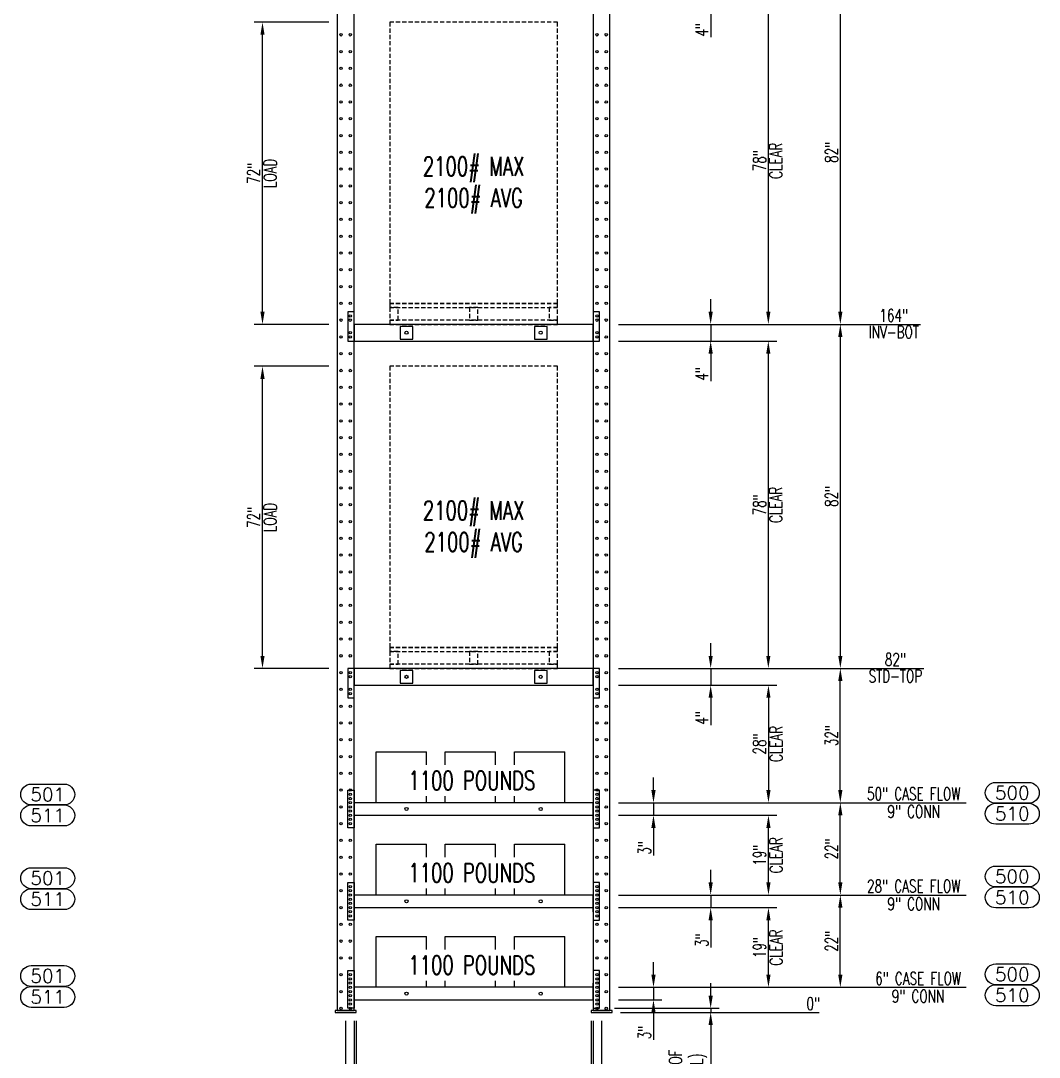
# Model space of a CAD drawing. Extents: x -224 to 820, y -160 to 534.
# Drawn here: x 31.4 to 274.1, y -10.7 to 236.4 of the extents above; entities that cross this region are included whole.
import ezdxf
from ezdxf.enums import TextEntityAlignment as Align

# ---------------------------------------------------------------- set-up
doc = ezdxf.new("R2010")
doc.units = 0
doc.header["$LTSCALE"] = 8
doc.header["$MEASUREMENT"] = 0
doc.linetypes.add('HIDDEN2', pattern=[0.1875, 0.125, -0.0625])
doc.layers.get('DEFPOINTS').update_dxf_attribs({"linetype": 'CONTINUOUS'})
for name, color, linetype in [('FDIM', 2, 'CONTINUOUS'), ('RACKDIM', 7, 'CONTINUOUS'), ('RACKLABEL', 7, 'CONTINUOUS'), ('RACKLOAD', 254, 'HIDDEN2'), ('RACKPALLET', 254, 'HIDDEN2'), ('RACKSHELF', 20, 'CONTINUOUS'), ('RACKUPRIGHT', 180, 'CONTINUOUS')]:
    doc.layers.add(name, color=color, linetype=linetype)
doc.styles.add('2thirds', font='romans.shx', dxfattribs={"width": 0.7})
doc.styles.add('SIMPLEX', font='SIMPLEX')
doc.dimstyles.new('2tfrac16', dxfattribs={"dimscale": 32, "dimtxt": 0.0938, "dimasz": 0.0938, "dimexe": 0.0625, "dimexo": 0.0625, "dimgap": 0.01, "dimtad": 1, "dimdec": 4, "dimzin": 1, "dimdsep": 46, "dimlunit": 5, "dimtxsty": '2thirds', "dimcen": 0.09, "dimclrd": 256, "dimclre": 256, "dimclrt": 256, "dimadec": 0, "dimazin": 0, "dimtfac": 0.75, "dimtdec": 4, "dimtmove": 0, "dimatfit": 0, "dimfxl": 0, "dimfrac": 2, "dimtolj": 1, "dimtzin": 0, "dimarcsym": 0})

# ---------------------------------------------------------------- blocks, each defined once
blk = doc.blocks.new('*D174')
at = {"layer": 'DEFPOINTS', "color": 0}
for p in [(108.82, 0), (172.32, 0), (218.49, 0)]:
    blk.add_point(p, dxfattribs=at)
at = {"layer": 'RACKDIM', "lineweight": -2}
blk.add_line((174.32, 0), (221.71, 0), dxfattribs=at)
at = {"layer": 'RACKDIM', "char_height": 3.002, "attachment_point": 5, "style": '2thirds'}
for s, insert in [('\\A1;0"', (220.26, 2.11)), ('\\A1;', (220.26, -1.82))]:
    blk.add_mtext(s, dxfattribs=dict(at, insert=insert))
blk = doc.blocks.new('*D173')
at = {"layer": 'DEFPOINTS', "color": 0}
for p in [(171.82, 82), (171.82, 78), (195.82, 78)]:
    blk.add_point(p, dxfattribs=at)
at = {"layer": 'RACKDIM', "lineweight": -2}
for p, q in [((195.82, 85), (195.82, 88)), ((173.82, 82), (197.82, 82)), ((195.82, 82), (195.82, 78)), ((173.82, 78), (197.82, 78)), ((195.82, 75), (195.82, 68.46))]:
    blk.add_line(p, q, dxfattribs=at)
at = {"layer": 'RACKDIM'}
for points in [[(195.32, 85), (196.32, 85), (195.82, 82)], [(195.32, 75), (196.32, 75), (195.82, 78)]]:
    blk.add_solid(points, dxfattribs=at)
at = {"layer": 'RACKDIM', "insert": (193.72, 70.23), "char_height": 3.002, "attachment_point": 5, "rotation": 89.9998, "style": '2thirds'}
blk.add_mtext('\\A1;4"', dxfattribs=at)
blk = doc.blocks.new('*D172')
at = {"layer": 'DEFPOINTS', "color": 0}
for p in [(171.82, 82), (232.72, 82), (108.82, 0)]:
    blk.add_point(p, dxfattribs=at)
at = {"layer": 'RACKDIM', "lineweight": -2}
for p, q in [((173.82, 82), (220.72, 82)), ((220.72, 82), (226.72, 82)), ((226.72, 82), (246.65, 82))]:
    blk.add_line(p, q, dxfattribs=at)
at = {"layer": 'RACKDIM', "attachment_point": 5, "style": '2thirds'}
for s, insert, char_height in [('\\A1;82"', (239.85, 84.11), 3.002), ('\\A1;STD-TOP', (239.85, 80.18), 3.0016)]:
    blk.add_mtext(s, dxfattribs=dict(at, insert=insert, char_height=char_height))
blk = doc.blocks.new('*D171')
at = {"layer": 'DEFPOINTS', "color": 0}
for p in [(171.82, 164), (171.82, 160), (195.82, 160)]:
    blk.add_point(p, dxfattribs=at)
at = {"layer": 'RACKDIM', "lineweight": -2}
for p, q in [((195.82, 167), (195.82, 170)), ((173.82, 164), (197.82, 164)), ((195.82, 164), (195.82, 160)), ((173.82, 160), (197.82, 160)), ((195.82, 157), (195.82, 150.46))]:
    blk.add_line(p, q, dxfattribs=at)
at = {"layer": 'RACKDIM'}
for points in [[(195.32, 167), (196.32, 167), (195.82, 164)], [(195.32, 157), (196.32, 157), (195.82, 160)]]:
    blk.add_solid(points, dxfattribs=at)
at = {"layer": 'RACKDIM', "insert": (193.72, 152.23), "char_height": 3.002, "attachment_point": 5, "rotation": 89.9998, "style": '2thirds'}
blk.add_mtext('\\A1;4"', dxfattribs=at)
blk = doc.blocks.new('*D170')
at = {"layer": 'DEFPOINTS', "color": 0}
for p in [(171.82, 160), (171.82, 82), (209.56, 82)]:
    blk.add_point(p, dxfattribs=at)
at = {"layer": 'RACKDIM', "lineweight": -2}
for p, q in [((173.82, 160), (211.56, 160)), ((209.56, 157), (209.56, 85)), ((173.82, 82), (211.56, 82))]:
    blk.add_line(p, q, dxfattribs=at)
at = {"layer": 'RACKDIM'}
for points in [[(209.06, 157), (210.06, 157), (209.56, 160)], [(209.06, 85), (210.06, 85), (209.56, 82)]]:
    blk.add_solid(points, dxfattribs=at)
at = {"layer": 'RACKDIM', "char_height": 3.002, "attachment_point": 5, "rotation": 89.9998, "style": '2thirds'}
for s, insert in [('\\A1;CLEAR', (211.38, 121)), ('\\A1;78"', (207.46, 121))]:
    blk.add_mtext(s, dxfattribs=dict(at, insert=insert))
blk = doc.blocks.new('*D169')
at = {"layer": 'DEFPOINTS', "color": 0}
for p in [(171.82, 164), (171.82, 82), (226.72, 82)]:
    blk.add_point(p, dxfattribs=at)
at = {"layer": 'RACKDIM', "lineweight": -2}
for p, q in [((173.82, 164), (228.72, 164)), ((226.72, 161), (226.72, 85)), ((173.82, 82), (228.72, 82))]:
    blk.add_line(p, q, dxfattribs=at)
at = {"layer": 'RACKDIM'}
for points in [[(226.22, 161), (227.22, 161), (226.72, 164)], [(226.22, 85), (227.22, 85), (226.72, 82)]]:
    blk.add_solid(points, dxfattribs=at)
at = {"layer": 'RACKDIM', "insert": (224.62, 123), "char_height": 3.002, "attachment_point": 5, "rotation": 89.9998, "style": '2thirds'}
blk.add_mtext('\\A1;82"', dxfattribs=at)
blk = doc.blocks.new('*D168')
at = {"layer": 'DEFPOINTS', "color": 0}
for p in [(171.82, 164), (232.72, 164), (108.82, 0)]:
    blk.add_point(p, dxfattribs=at)
at = {"layer": 'RACKDIM', "lineweight": -2}
blk.add_line((173.82, 164), (245.85, 164), dxfattribs=at)
at = {"layer": 'RACKDIM', "attachment_point": 5, "style": '2thirds'}
for s, insert, char_height in [('\\A1;164"', (239.45, 166.11), 3.002), ('\\A1;INV-BOT', (239.45, 162.18), 3.0016)]:
    blk.add_mtext(s, dxfattribs=dict(at, insert=insert, char_height=char_height))
blk = doc.blocks.new('*D167')
at = {"layer": 'DEFPOINTS', "color": 0}
for p in [(171.82, 246), (171.82, 242), (195.82, 242)]:
    blk.add_point(p, dxfattribs=at)
at = {"layer": 'RACKDIM', "lineweight": -2}
for p, q in [((195.82, 249), (195.82, 252)), ((173.82, 246), (197.82, 246)), ((195.82, 246), (195.82, 242)), ((173.82, 242), (197.82, 242)), ((195.82, 239), (195.82, 232.46))]:
    blk.add_line(p, q, dxfattribs=at)
at = {"layer": 'RACKDIM'}
for points in [[(195.32, 249), (196.32, 249), (195.82, 246)], [(195.32, 239), (196.32, 239), (195.82, 242)]]:
    blk.add_solid(points, dxfattribs=at)
at = {"layer": 'RACKDIM', "insert": (193.72, 234.23), "char_height": 3.002, "attachment_point": 5, "rotation": 89.9998, "style": '2thirds'}
blk.add_mtext('\\A1;4"', dxfattribs=at)
blk = doc.blocks.new('*D166')
at = {"layer": 'DEFPOINTS', "color": 0}
for p in [(171.82, 242), (171.82, 164), (209.56, 164)]:
    blk.add_point(p, dxfattribs=at)
at = {"layer": 'RACKDIM', "lineweight": -2}
for p, q in [((173.82, 242), (211.56, 242)), ((209.56, 239), (209.56, 167)), ((173.82, 164), (211.56, 164))]:
    blk.add_line(p, q, dxfattribs=at)
at = {"layer": 'RACKDIM'}
for points in [[(209.06, 239), (210.06, 239), (209.56, 242)], [(209.06, 167), (210.06, 167), (209.56, 164)]]:
    blk.add_solid(points, dxfattribs=at)
at = {"layer": 'RACKDIM', "char_height": 3.002, "attachment_point": 5, "rotation": 89.9998, "style": '2thirds'}
for s, insert in [('\\A1;78"', (207.46, 203)), ('\\A1;CLEAR', (211.38, 203))]:
    blk.add_mtext(s, dxfattribs=dict(at, insert=insert))
blk = doc.blocks.new('*D165')
at = {"layer": 'DEFPOINTS', "color": 0}
for p in [(171.82, 246), (171.82, 164), (226.72, 164)]:
    blk.add_point(p, dxfattribs=at)
at = {"layer": 'RACKDIM', "lineweight": -2}
for p, q in [((173.82, 246), (228.72, 246)), ((226.72, 243), (226.72, 167)), ((173.82, 164), (228.72, 164))]:
    blk.add_line(p, q, dxfattribs=at)
at = {"layer": 'RACKDIM'}
for points in [[(226.22, 243), (227.22, 243), (226.72, 246)], [(226.22, 167), (227.22, 167), (226.72, 164)]]:
    blk.add_solid(points, dxfattribs=at)
at = {"layer": 'RACKDIM', "insert": (224.62, 205), "char_height": 3.002, "attachment_point": 5, "rotation": 89.9998, "style": '2thirds'}
blk.add_mtext('\\A1;82"', dxfattribs=at)
blk = doc.blocks.new('*D164')
at = {"layer": 'DEFPOINTS', "color": 0}
for p in [(171.82, 246), (232.72, 246), (108.82, 0)]:
    blk.add_point(p, dxfattribs=at)
at = {"layer": 'RACKDIM', "lineweight": -2}
blk.add_line((173.82, 246), (246.65, 246), dxfattribs=at)
at = {"layer": 'RACKDIM', "attachment_point": 5, "style": '2thirds'}
for s, insert, char_height in [('\\A1;246"', (239.85, 248.11), 3.002), ('\\A1;STD-TOP', (239.85, 244.18), 3.0016)]:
    blk.add_mtext(s, dxfattribs=dict(at, insert=insert, char_height=char_height))
blk = doc.blocks.new('*D160')
at = {"layer": 'DEFPOINTS', "color": 0}
for p in [(171.82, 328), (232.72, 328), (108.82, 0)]:
    blk.add_point(p, dxfattribs=at)
at = {"layer": 'RACKDIM', "lineweight": -2}
for p, q in [((173.82, 328), (220.72, 328)), ((220.72, 328), (226.72, 328)), ((226.72, 328), (245.85, 328))]:
    blk.add_line(p, q, dxfattribs=at)
at = {"layer": 'RACKDIM', "attachment_point": 5, "style": '2thirds'}
for s, insert, char_height in [('\\A1;328"', (239.45, 330.11), 3.002), ('\\A1;INV-BOT', (239.45, 326.18), 3.0016)]:
    blk.add_mtext(s, dxfattribs=dict(at, insert=insert, char_height=char_height))
blk = doc.blocks.new('*D156')
at = {"layer": 'DEFPOINTS', "color": 0}
for p in [(171.82, 410), (232.72, 410), (108.82, 0)]:
    blk.add_point(p, dxfattribs=at)
at = {"layer": 'RACKDIM', "lineweight": -2}
for p, q in [((173.82, 410), (220.72, 410)), ((220.72, 410), (226.72, 410)), ((226.72, 410), (246.65, 410))]:
    blk.add_line(p, q, dxfattribs=at)
at = {"layer": 'RACKDIM', "attachment_point": 5, "style": '2thirds'}
for s, insert, char_height in [('\\A1;410"', (239.85, 412.11), 3.002), ('\\A1;STD-TOP', (239.85, 408.18), 3.0016)]:
    blk.add_mtext(s, dxfattribs=dict(at, insert=insert, char_height=char_height))
blk = doc.blocks.new('*D155')
at = {"layer": 'DEFPOINTS', "color": 0}
for p in [(170.92, 1), (172.32, 0), (195.82, 0)]:
    blk.add_point(p, dxfattribs=at)
at = {"layer": 'RACKDIM', "lineweight": -2}
for p, q in [((195.82, 4), (195.82, 7)), ((172.92, 1), (197.82, 1)), ((174.32, 0), (197.82, 0)), ((195.82, 1), (195.82, 0)), ((195.82, -3), (195.82, -47.36))]:
    blk.add_line(p, q, dxfattribs=at)
at = {"layer": 'RACKDIM'}
for points in [[(195.32, 4), (196.32, 4), (195.82, 1)], [(195.32, -3), (196.32, -3), (195.82, 0)]]:
    blk.add_solid(points, dxfattribs=at)
at = {"layer": 'RACKDIM', "insert": (190.43, -26.68), "char_height": 3.0016, "attachment_point": 5, "rotation": 90, "style": '2thirds'}
blk.add_mtext('\\A1;1" FLOOR TO CENTER OF\\PLOWEST HOLE (TYPICAL)', dxfattribs=at)
blk = doc.blocks.new('*D154')
at = {"layer": 'DEFPOINTS', "color": 0}
for p in [(171.82, 50), (171.82, 47), (182.19, 47)]:
    blk.add_point(p, dxfattribs=at)
at = {"layer": 'RACKDIM', "lineweight": -2}
for p, q in [((182.19, 53), (182.19, 56)), ((173.82, 50), (184.19, 50)), ((182.19, 50), (182.19, 47)), ((173.82, 47), (184.19, 47)), ((182.19, 44), (182.19, 37.45))]:
    blk.add_line(p, q, dxfattribs=at)
at = {"layer": 'RACKDIM'}
for points in [[(181.69, 53), (182.69, 53), (182.19, 50)], [(181.69, 44), (182.69, 44), (182.19, 47)]]:
    blk.add_solid(points, dxfattribs=at)
at = {"layer": 'RACKDIM', "insert": (180.08, 39.22), "char_height": 3.002, "attachment_point": 5, "rotation": 89.9998, "style": '2thirds'}
blk.add_mtext('\\A1;3"', dxfattribs=at)
blk = doc.blocks.new('*D153')
at = {"layer": 'DEFPOINTS', "color": 0}
for p in [(171.82, 28), (171.82, 25), (195.82, 25)]:
    blk.add_point(p, dxfattribs=at)
at = {"layer": 'RACKDIM', "lineweight": -2}
for p, q in [((195.82, 31), (195.82, 34)), ((173.82, 28), (197.82, 28)), ((195.82, 28), (195.82, 25)), ((173.82, 25), (197.82, 25)), ((195.82, 22), (195.82, 15.45))]:
    blk.add_line(p, q, dxfattribs=at)
at = {"layer": 'RACKDIM'}
for points in [[(195.32, 31), (196.32, 31), (195.82, 28)], [(195.32, 22), (196.32, 22), (195.82, 25)]]:
    blk.add_solid(points, dxfattribs=at)
at = {"layer": 'RACKDIM', "insert": (193.72, 17.22), "char_height": 3.002, "attachment_point": 5, "rotation": 89.9998, "style": '2thirds'}
blk.add_mtext('\\A1;3"', dxfattribs=at)
blk = doc.blocks.new('*D152')
at = {"layer": 'DEFPOINTS', "color": 0}
for p in [(171.82, 6), (171.82, 3), (182.19, 3)]:
    blk.add_point(p, dxfattribs=at)
at = {"layer": 'RACKDIM', "lineweight": -2}
for p, q in [((182.19, 9), (182.19, 12)), ((173.82, 6), (184.19, 6)), ((182.19, 6), (182.19, 3)), ((173.82, 3), (184.19, 3)), ((182.19, 0), (182.19, -6.55))]:
    blk.add_line(p, q, dxfattribs=at)
at = {"layer": 'RACKDIM'}
for points in [[(181.69, 9), (182.69, 9), (182.19, 6)], [(181.69, 0), (182.69, 0), (182.19, 3)]]:
    blk.add_solid(points, dxfattribs=at)
at = {"layer": 'RACKDIM', "insert": (180.08, -4.78), "char_height": 3.002, "attachment_point": 5, "rotation": 89.9998, "style": '2thirds'}
blk.add_mtext('\\A1;3"', dxfattribs=at)
blk = doc.blocks.new('*D151')
at = {"layer": 'DEFPOINTS', "color": 0}
for p in [(173.82, 78), (173.82, 50), (209.59, 50)]:
    blk.add_point(p, dxfattribs=at)
at = {"layer": 'RACKDIM', "lineweight": -2}
for p, q in [((175.82, 78), (211.59, 78)), ((209.59, 75), (209.59, 53)), ((175.82, 50), (211.59, 50))]:
    blk.add_line(p, q, dxfattribs=at)
at = {"layer": 'RACKDIM'}
for points in [[(209.09, 75), (210.09, 75), (209.59, 78)], [(209.09, 53), (210.09, 53), (209.59, 50)]]:
    blk.add_solid(points, dxfattribs=at)
at = {"layer": 'RACKDIM', "char_height": 3.002, "attachment_point": 5, "rotation": 90, "style": '2thirds'}
for s, insert in [('\\A1;CLEAR', (211.41, 64)), ('\\A1;28"', (207.48, 64))]:
    blk.add_mtext(s, dxfattribs=dict(at, insert=insert))
blk = doc.blocks.new('*D150')
at = {"layer": 'DEFPOINTS', "color": 0}
for p in [(173.82, 47), (209.59, 47), (173.82, 28)]:
    blk.add_point(p, dxfattribs=at)
at = {"layer": 'RACKDIM', "lineweight": -2}
for p, q in [((175.82, 47), (211.59, 47)), ((209.59, 31), (209.59, 44)), ((175.82, 28), (211.59, 28))]:
    blk.add_line(p, q, dxfattribs=at)
at = {"layer": 'RACKDIM'}
for points in [[(209.09, 44), (210.09, 44), (209.59, 47)], [(209.09, 31), (210.09, 31), (209.59, 28)]]:
    blk.add_solid(points, dxfattribs=at)
at = {"layer": 'RACKDIM', "char_height": 3.002, "attachment_point": 5, "rotation": 90, "style": '2thirds'}
for s, insert in [('\\A1;19"', (207.48, 37.5)), ('\\A1;CLEAR', (211.41, 37.5))]:
    blk.add_mtext(s, dxfattribs=dict(at, insert=insert))
blk = doc.blocks.new('*D149')
at = {"layer": 'DEFPOINTS', "color": 0}
for p in [(173.82, 25), (209.59, 25), (173.82, 6)]:
    blk.add_point(p, dxfattribs=at)
at = {"layer": 'RACKDIM', "lineweight": -2}
for p, q in [((175.82, 25), (211.59, 25)), ((209.59, 9), (209.59, 22)), ((175.82, 6), (211.59, 6))]:
    blk.add_line(p, q, dxfattribs=at)
at = {"layer": 'RACKDIM'}
for points in [[(209.09, 22), (210.09, 22), (209.59, 25)], [(209.09, 9), (210.09, 9), (209.59, 6)]]:
    blk.add_solid(points, dxfattribs=at)
at = {"layer": 'RACKDIM', "char_height": 3.002, "attachment_point": 5, "rotation": 90, "style": '2thirds'}
for s, insert in [('\\A1;19"', (207.48, 15.5)), ('\\A1;CLEAR', (211.41, 15.5))]:
    blk.add_mtext(s, dxfattribs=dict(at, insert=insert))
blk = doc.blocks.new('*D148')
at = {"layer": 'DEFPOINTS', "color": 0}
for p in [(173.82, 28), (226.72, 28), (173.82, 6)]:
    blk.add_point(p, dxfattribs=at)
at = {"layer": 'RACKDIM', "lineweight": -2}
for p, q in [((175.82, 28), (228.72, 28)), ((226.72, 9), (226.72, 25)), ((175.82, 6), (228.72, 6))]:
    blk.add_line(p, q, dxfattribs=at)
at = {"layer": 'RACKDIM'}
for points in [[(226.22, 25), (227.22, 25), (226.72, 28)], [(226.22, 9), (227.22, 9), (226.72, 6)]]:
    blk.add_solid(points, dxfattribs=at)
at = {"layer": 'RACKDIM', "insert": (224.62, 17), "char_height": 3.002, "attachment_point": 5, "rotation": 90, "style": '2thirds'}
blk.add_mtext('\\A1;22"', dxfattribs=at)
blk = doc.blocks.new('*D147')
at = {"layer": 'DEFPOINTS', "color": 0}
for p in [(173.82, 50), (226.72, 50), (173.82, 28)]:
    blk.add_point(p, dxfattribs=at)
at = {"layer": 'RACKDIM', "lineweight": -2}
for p, q in [((175.82, 50), (228.72, 50)), ((226.72, 31), (226.72, 47)), ((175.82, 28), (228.72, 28))]:
    blk.add_line(p, q, dxfattribs=at)
at = {"layer": 'RACKDIM'}
for points in [[(226.22, 47), (227.22, 47), (226.72, 50)], [(226.22, 31), (227.22, 31), (226.72, 28)]]:
    blk.add_solid(points, dxfattribs=at)
at = {"layer": 'RACKDIM', "insert": (224.62, 39), "char_height": 3.002, "attachment_point": 5, "rotation": 90, "style": '2thirds'}
blk.add_mtext('\\A1;22"', dxfattribs=at)
blk = doc.blocks.new('*D146')
at = {"layer": 'DEFPOINTS', "color": 0}
for p in [(173.82, 82), (226.72, 82), (173.82, 50)]:
    blk.add_point(p, dxfattribs=at)
at = {"layer": 'RACKDIM', "lineweight": -2}
for p, q in [((175.82, 82), (228.72, 82)), ((226.72, 53), (226.72, 79)), ((175.82, 50), (228.72, 50))]:
    blk.add_line(p, q, dxfattribs=at)
at = {"layer": 'RACKDIM'}
for points in [[(226.22, 79), (227.22, 79), (226.72, 82)], [(226.22, 53), (227.22, 53), (226.72, 50)]]:
    blk.add_solid(points, dxfattribs=at)
at = {"layer": 'RACKDIM', "insert": (224.62, 66), "char_height": 3.002, "attachment_point": 5, "rotation": 90, "style": '2thirds'}
blk.add_mtext('\\A1;32"', dxfattribs=at)
blk = doc.blocks.new('*D145')
at = {"layer": 'DEFPOINTS', "color": 0}
for p in [(173.82, 50), (231.37, 50), (172.32, 0)]:
    blk.add_point(p, dxfattribs=at)
at = {"layer": 'RACKDIM', "lineweight": -2}
blk.add_line((175.82, 50), (256.7, 50), dxfattribs=at)
at = {"layer": 'RACKDIM', "char_height": 3.0016, "attachment_point": 5, "style": '2thirds'}
for s, insert in [('\\A1;50" CASE FLOW', (244.2, 52.11)), ('\\A1;9" CONN', (244.2, 47.89))]:
    blk.add_mtext(s, dxfattribs=dict(at, insert=insert))
blk = doc.blocks.new('*D144')
at = {"layer": 'DEFPOINTS', "color": 0}
for p in [(173.82, 28), (231.37, 28), (172.32, 0)]:
    blk.add_point(p, dxfattribs=at)
at = {"layer": 'RACKDIM', "lineweight": -2}
blk.add_line((175.82, 28), (256.7, 28), dxfattribs=at)
at = {"layer": 'RACKDIM', "char_height": 3.0016, "attachment_point": 5, "style": '2thirds'}
for s, insert in [('\\A1;28" CASE FLOW', (244.2, 30.11)), ('\\A1;9" CONN', (244.2, 25.89))]:
    blk.add_mtext(s, dxfattribs=dict(at, insert=insert))
blk = doc.blocks.new('*D143')
at = {"layer": 'DEFPOINTS', "color": 0}
for p in [(173.82, 6), (233.47, 6), (172.32, 0)]:
    blk.add_point(p, dxfattribs=at)
at = {"layer": 'RACKDIM', "lineweight": -2}
blk.add_line((175.82, 6), (256.7, 6), dxfattribs=at)
at = {"layer": 'RACKDIM', "char_height": 3.0016, "attachment_point": 5, "style": '2thirds'}
for s, insert in [('\\A1;6" CASE FLOW', (245.25, 8.11)), ('\\A1;9" CONN', (245.25, 3.89))]:
    blk.add_mtext(s, dxfattribs=dict(at, insert=insert))
blk = doc.blocks.new('*D142')
at = {"layer": 'DEFPOINTS', "color": 0}
for p in [(108.82, 0), (169.82, 0), (169.82, -50)]:
    blk.add_point(p, dxfattribs=at)
at = {"layer": 'RACKDIM', "lineweight": -2}
for p, q in [((108.82, -2), (108.82, -52)), ((169.82, -2), (169.82, -52)), ((111.83, -50), (166.82, -50))]:
    blk.add_line(p, q, dxfattribs=at)
at = {"layer": 'RACKDIM'}
for points in [[(111.83, -49.5), (111.83, -50.5), (108.82, -50)], [(166.82, -49.5), (166.82, -50.5), (169.82, -50)]]:
    blk.add_solid(points, dxfattribs=at)
at = {"layer": 'RACKDIM', "char_height": 3.002, "attachment_point": 5, "style": '2thirds'}
for s, insert in [('\\A1;61"', (139.32, -47.89)), ('\\A1;C/C', (139.32, -52.61))]:
    blk.add_mtext(s, dxfattribs=dict(at, insert=insert))
blk = doc.blocks.new('*D141')
at = {"layer": 'DEFPOINTS', "color": 0}
for p in [(110.82, 0), (167.82, 0), (167.82, -33.33)]:
    blk.add_point(p, dxfattribs=at)
at = {"layer": 'RACKDIM', "lineweight": -2}
for p, q in [((110.82, -2), (110.82, -35.33)), ((167.82, -2), (167.82, -35.33)), ((113.83, -33.33), (164.82, -33.33))]:
    blk.add_line(p, q, dxfattribs=at)
at = {"layer": 'RACKDIM'}
for points in [[(113.83, -32.83), (113.83, -33.83), (110.82, -33.33)], [(164.82, -32.83), (164.82, -33.83), (167.82, -33.33)]]:
    blk.add_solid(points, dxfattribs=at)
at = {"layer": 'RACKDIM', "char_height": 3.002, "attachment_point": 5, "style": '2thirds'}
for s, insert in [('\\A1;57"', (139.32, -31.22)), ('\\A1;CLEAR', (139.32, -35.15))]:
    blk.add_mtext(s, dxfattribs=dict(at, insert=insert))
blk = doc.blocks.new('*D140')
at = {"layer": 'DEFPOINTS', "color": 0}
for p in [(108.82, 0), (110.82, 0), (108.82, -33.33)]:
    blk.add_point(p, dxfattribs=at)
at = {"layer": 'RACKDIM', "lineweight": -2}
for p, q in [((108.82, -2), (108.82, -35.33)), ((110.82, -2), (110.82, -35.33)), ((105.82, -33.33), (99.28, -33.33)), ((110.82, -33.33), (108.82, -33.33)), ((113.83, -33.33), (116.83, -33.33))]:
    blk.add_line(p, q, dxfattribs=at)
at = {"layer": 'RACKDIM'}
for points in [[(105.82, -32.83), (105.82, -33.83), (108.82, -33.33)], [(113.83, -32.83), (113.83, -33.83), (110.82, -33.33)]]:
    blk.add_solid(points, dxfattribs=at)
at = {"layer": 'RACKDIM', "insert": (101.05, -31.22), "char_height": 3.002, "attachment_point": 5, "style": '2thirds'}
blk.add_mtext('\\A1;2"', dxfattribs=at)
blk = doc.blocks.new('*D139')
at = {"layer": 'DEFPOINTS', "color": 0}
for p in [(167.82, 0), (169.82, 0), (169.82, -33.33)]:
    blk.add_point(p, dxfattribs=at)
at = {"layer": 'RACKDIM', "lineweight": -2}
for p, q in [((167.82, -2), (167.82, -35.33)), ((169.82, -2), (169.82, -35.33)), ((164.82, -33.33), (161.82, -33.33)), ((167.82, -33.33), (169.82, -33.33)), ((172.83, -33.33), (179.37, -33.33))]:
    blk.add_line(p, q, dxfattribs=at)
at = {"layer": 'RACKDIM'}
for points in [[(164.82, -32.83), (164.82, -33.83), (167.82, -33.33)], [(172.83, -32.83), (172.83, -33.83), (169.82, -33.33)]]:
    blk.add_solid(points, dxfattribs=at)
at = {"layer": 'RACKDIM', "insert": (177.6, -31.22), "char_height": 3.002, "attachment_point": 5, "style": '2thirds'}
blk.add_mtext('\\A1;2"', dxfattribs=at)
blk = doc.blocks.new('*D138')
at = {"layer": 'DEFPOINTS', "color": 0}
for p in [(111.32, 0), (167.32, 0), (167.32, -16.67)]:
    blk.add_point(p, dxfattribs=at)
at = {"layer": 'RACKDIM', "lineweight": -2}
for p, q in [((111.32, -2), (111.32, -18.67)), ((167.32, -2), (167.32, -18.67)), ((114.33, -16.67), (164.32, -16.67))]:
    blk.add_line(p, q, dxfattribs=at)
at = {"layer": 'RACKDIM'}
for points in [[(114.33, -16.17), (114.33, -17.17), (111.32, -16.67)], [(164.32, -16.17), (164.32, -17.17), (167.32, -16.67)]]:
    blk.add_solid(points, dxfattribs=at)
at = {"layer": 'RACKDIM', "attachment_point": 5, "style": '2thirds'}
for s, insert, char_height in [('\\A1;56"', (139.32, -14.56), 3.002), ('\\A1;BTWN BASEPLATES', (139.32, -18.49), 3.0016)]:
    blk.add_mtext(s, dxfattribs=dict(at, insert=insert, char_height=char_height))
blk = doc.blocks.new('*D137')
at = {"layer": 'DEFPOINTS', "color": 0}
for p in [(89.01, 154), (106.82, 154), (106.82, 82)]:
    blk.add_point(p, dxfattribs=at)
at = {"layer": 'RACKDIM', "lineweight": -2}
for p, q in [((104.82, 154), (87.01, 154)), ((89.01, 85), (89.01, 151)), ((104.82, 82), (87.01, 82))]:
    blk.add_line(p, q, dxfattribs=at)
at = {"layer": 'RACKDIM'}
for points in [[(88.51, 151), (89.51, 151), (89.01, 154)], [(88.51, 85), (89.51, 85), (89.01, 82)]]:
    blk.add_solid(points, dxfattribs=at)
at = {"layer": 'RACKDIM', "char_height": 3.002, "attachment_point": 5, "rotation": 89.9998, "style": '2thirds'}
for s, insert in [('\\A1;LOAD', (90.83, 118)), ('\\A1;72"', (86.91, 118))]:
    blk.add_mtext(s, dxfattribs=dict(at, insert=insert))
blk = doc.blocks.new('*D136')
at = {"layer": 'DEFPOINTS', "color": 0}
for p in [(89.01, 236), (106.82, 236), (106.82, 164)]:
    blk.add_point(p, dxfattribs=at)
at = {"layer": 'RACKDIM', "lineweight": -2}
for p, q in [((104.82, 236), (87.01, 236)), ((89.01, 167), (89.01, 233)), ((104.82, 164), (87.01, 164))]:
    blk.add_line(p, q, dxfattribs=at)
at = {"layer": 'RACKDIM'}
for points in [[(88.51, 233), (89.51, 233), (89.01, 236)], [(88.51, 167), (89.51, 167), (89.01, 164)]]:
    blk.add_solid(points, dxfattribs=at)
at = {"layer": 'RACKDIM', "char_height": 3.002, "attachment_point": 5, "rotation": 89.9998, "style": '2thirds'}
for s, insert in [('\\A1;LOAD', (90.83, 200)), ('\\A1;72"', (86.91, 200))]:
    blk.add_mtext(s, dxfattribs=dict(at, insert=insert))
blk = doc.blocks.new('*D129')
at = {"layer": 'DEFPOINTS', "color": 0}
for p in [(83.01, 482), (106.82, 482), (110.82, 0)]:
    blk.add_point(p, dxfattribs=at)
at = {"layer": 'RACKDIM', "lineweight": -2}
blk.add_line((104.82, 482), (67.29, 482), dxfattribs=at)
at = {"layer": 'RACKDIM', "char_height": 3.002, "attachment_point": 5, "style": '2thirds'}
for s, insert in [('\\A1;482"', (74.99, 484.11)), ('\\A1;TOP OF\\PTOP LOAD', (74.99, 477.68))]:
    blk.add_mtext(s, dxfattribs=dict(at, insert=insert))

msp = doc.modelspace()

# ---------------------------------------------------------------- linework, layer by layer
at = {"layer": 'FDIM'}
for p, q in [((116.0743, 49.99894), (116.0743, 62.10091)), ((116.0743, 62.10091), (128.0743, 62.10091)), ((128.0743, 59.03967), (128.0743, 62.10091)), ((132.5743, 62.10091), (144.5743, 62.10091)), ((132.5743, 59.03967), (132.5743, 62.10091)), ((144.5743, 59.03967), (144.5743, 62.10091)), ((149.0743, 62.10091), (161.0743, 62.10091)), ((149.0743, 59.03967), (149.0743, 62.10091)), ((161.0743, 49.99894), (161.0743, 62.10091)), ((128.0743, 49.99894), (128.0743, 51.53967)), ((132.5743, 49.99894), (132.5743, 51.53967)), ((144.5743, 49.99894), (144.5743, 51.53967)), ((149.0743, 49.99894), (149.0743, 51.53967)), ((116.0743, 40.10091), (128.0743, 40.10091)), ((116.0743, 27.99894), (116.0743, 40.10091)), ((128.0743, 37.03967), (128.0743, 40.10091)), ((132.5743, 40.10091), (144.5743, 40.10091)), ((132.5743, 37.03967), (132.5743, 40.10091)), ((144.5743, 37.03967), (144.5743, 40.10091)), ((149.0743, 40.10091), (161.0743, 40.10091)), ((149.0743, 37.03967), (149.0743, 40.10091)), ((161.0743, 27.99894), (161.0743, 40.10091)), ((128.0743, 27.99894), (128.0743, 29.53967)), ((132.5743, 27.99894), (132.5743, 29.53967)), ((144.5743, 27.99894), (144.5743, 29.53967)), ((149.0743, 27.99894), (149.0743, 29.53967)), ((116.0743, 18.10091), (128.0743, 18.10091)), ((116.0743, 5.99894), (116.0743, 18.10091)), ((128.0743, 15.03967), (128.0743, 18.10091)), ((132.5743, 18.10091), (144.5743, 18.10091)), ((132.5743, 15.03967), (132.5743, 18.10091)), ((144.5743, 15.03967), (144.5743, 18.10091)), ((149.0743, 18.10091), (161.0743, 18.10091)), ((149.0743, 15.03967), (149.0743, 18.10091)), ((161.0743, 5.99894), (161.0743, 18.10091)), ((128.0743, 5.99894), (128.0743, 7.53967)), ((132.5743, 5.99894), (132.5743, 7.53967)), ((144.5743, 5.99894), (144.5743, 7.53967)), ((149.0743, 5.99894), (149.0743, 7.53967))]:
    msp.add_line(p, q, dxfattribs=at)
for points in [[(33.88623, 49.45651, -1), (33.88623, 54.44011), (41.76322, 54.44011, -1), (41.76322, 49.45651)], [(263.76366, 49.86725, -1), (263.76366, 54.85085), (271.64065, 54.85085, -1), (271.64065, 49.86725)], [(33.88623, 44.47291, -1), (33.88623, 49.45651), (41.76322, 49.45651, -1), (41.76322, 44.47291)], [(263.76366, 44.88365, -1), (263.76366, 49.86725), (271.64065, 49.86725, -1), (271.64065, 44.88365)], [(263.76359, 29.91903, -1), (263.76359, 34.90263), (271.64059, 34.90263, -1), (271.64059, 29.91903)], [(33.88617, 29.50829, -1), (33.88617, 34.49189), (41.76316, 34.49189, -1), (41.76316, 29.50829)], [(263.76359, 24.93543, -1), (263.76359, 29.91903), (271.64059, 29.91903, -1), (271.64059, 24.93543)], [(33.88617, 24.52469, -1), (33.88617, 29.50829), (41.76316, 29.50829, -1), (41.76316, 24.52469)], [(33.88629, 6.19734, -1), (33.88629, 11.18094), (41.76329, 11.18094, -1), (41.76329, 6.19734)], [(263.76372, 6.60808, -1), (263.76372, 11.59168), (271.64071, 11.59168, -1), (271.64071, 6.60808)], [(33.88629, 1.21374, -1), (33.88629, 6.19734), (41.76329, 6.19734, -1), (41.76329, 1.21374)], [(263.76372, 1.62448, -1), (263.76372, 6.60808), (271.64071, 6.60808, -1), (271.64071, 1.62448)]]:
    msp.add_lwpolyline(points, format="xyb", close=True, dxfattribs=at)
at = {"layer": 'RACKLOAD'}
for points in [[(119.3243, 169), (159.3243, 169), (159.3243, 236), (119.3243, 236), (119.3243, 169)], [(119.3243, 87), (159.3243, 87), (159.3243, 154), (119.3243, 154), (119.3243, 87)]]:
    msp.add_lwpolyline(points, dxfattribs=at)
at = {"layer": 'RACKPALLET'}
for points in [[(119.3243, 168), (159.3243, 168), (159.3243, 169), (119.3243, 169), (119.3243, 168)], [(119.3243, 165), (121.3243, 165), (121.3243, 168), (119.3243, 168), (119.3243, 165)], [(138.3243, 165), (140.3243, 165), (140.3243, 168), (138.3243, 168), (138.3243, 165)], [(157.3243, 165), (159.3243, 165), (159.3243, 168), (157.3243, 168), (157.3243, 165)], [(119.3243, 164), (159.3243, 164), (159.3243, 165), (119.3243, 165), (119.3243, 164)], [(119.3243, 86), (159.3243, 86), (159.3243, 87), (119.3243, 87), (119.3243, 86)], [(119.3243, 83), (121.3243, 83), (121.3243, 86), (119.3243, 86), (119.3243, 83)], [(138.3243, 83), (140.3243, 83), (140.3243, 86), (138.3243, 86), (138.3243, 83)], [(157.3243, 83), (159.3243, 83), (159.3243, 86), (157.3243, 86), (157.3243, 83)], [(119.3243, 82), (159.3243, 82), (159.3243, 83), (119.3243, 83), (119.3243, 82)]]:
    msp.add_lwpolyline(points, dxfattribs=at)
at = {"layer": 'RACKSHELF'}
for p, q in [((167.8243, 49.99894), (110.8243, 49.99894)), ((110.8243, 49.99894), (110.8243, 45.99894)), ((167.8243, 45.99894), (167.8243, 49.99894)), ((110.8243, 46.99894), (167.8243, 46.99894)), ((167.8243, 27.99894), (110.8243, 27.99894)), ((110.8243, 27.99894), (110.8243, 23.99894)), ((167.8243, 23.99894), (167.8243, 27.99894)), ((110.8243, 24.99894), (167.8243, 24.99894)), ((110.8243, 6.99894), (110.8243, 2.99894)), ((167.8243, 5.99894), (110.8243, 5.99894)), ((167.8243, 2.99894), (167.8243, 6.99894)), ((110.8243, 2.99894), (167.8243, 2.99894))]:
    msp.add_line(p, q, dxfattribs=at)
for points in [[(109.3243, 160), (110.8243, 160), (110.8243, 167), (109.3243, 167), (109.3243, 160)], [(167.8243, 160), (169.3243, 160), (169.3243, 167), (167.8243, 167), (167.8243, 160)], [(110.8243, 160), (167.8243, 160), (167.8243, 164), (110.8243, 164), (110.8243, 160)], [(121.8243, 160.5), (124.8243, 160.5), (124.8243, 163.5), (121.8243, 163.5), (121.8243, 160.5)], [(153.8243, 160.5), (156.8243, 160.5), (156.8243, 163.5), (153.8243, 163.5), (153.8243, 160.5)], [(109.3243, 75), (110.8243, 75), (110.8243, 82), (109.3243, 82), (109.3243, 75)], [(110.8243, 78), (167.8243, 78), (167.8243, 82), (110.8243, 82), (110.8243, 78)], [(167.8243, 75), (169.3243, 75), (169.3243, 82), (167.8243, 82), (167.8243, 75)], [(121.8243, 78.5), (124.8243, 78.5), (124.8243, 81.5), (121.8243, 81.5), (121.8243, 78.5)], [(153.8243, 78.5), (156.8243, 78.5), (156.8243, 81.5), (153.8243, 81.5), (153.8243, 78.5)], [(110.8243, 43.99894), (109.3243, 43.99894), (109.3243, 52.99894), (110.8243, 52.99894), (110.8243, 43.99894)], [(167.8243, 43.99894), (169.3243, 43.99894), (169.3243, 52.99894), (167.8243, 52.99894), (167.8243, 43.99894)], [(110.8243, 21.99894), (109.3243, 21.99894), (109.3243, 30.99894), (110.8243, 30.99894), (110.8243, 21.99894)], [(167.8243, 21.99894), (169.3243, 21.99894), (169.3243, 30.99894), (167.8243, 30.99894), (167.8243, 21.99894)], [(110.8243, 0.99894), (109.3243, 0.99894), (109.3243, 9.99894), (110.8243, 9.99894), (110.8243, 0.99894)], [(167.8243, 0.99894), (169.3243, 0.99894), (169.3243, 9.99894), (167.8243, 9.99894), (167.8243, 0.99894)]]:
    msp.add_lwpolyline(points, dxfattribs=at)
for centre, radius in [((109.91805, 166), 0.28125), ((168.73055, 166), 0.28125), ((109.91805, 165), 0.28125), ((168.73055, 165), 0.28125), ((109.91805, 162), 0.28125), ((109.91805, 161), 0.28125), ((123.3243, 162), 0.375), ((155.3243, 162), 0.375), ((168.73055, 162), 0.28125), ((168.73055, 161), 0.28125), ((109.91805, 81), 0.28125), ((109.91805, 80), 0.28125), ((123.3243, 80), 0.375), ((155.3243, 80), 0.375), ((168.73055, 81), 0.28125), ((168.73055, 80), 0.28125), ((109.91805, 77), 0.28125), ((168.73055, 77), 0.28125), ((109.91805, 76), 0.28125), ((168.73055, 76), 0.28125), ((109.91805, 51.99894), 0.28125), ((168.73055, 51.99894), 0.28125), ((109.91805, 50.99894), 0.28125), ((109.91805, 49.99894), 0.28125), ((168.73055, 50.99894), 0.28125), ((168.73055, 49.99894), 0.28125), ((109.91805, 48.99894), 0.28125), ((109.91805, 47.99894), 0.28125), ((109.91805, 46.99894), 0.28125), ((123.3243, 48.49894), 0.375), ((155.3243, 48.49894), 0.375), ((168.73055, 48.99894), 0.28125), ((168.73055, 47.99894), 0.28125), ((168.73055, 46.99894), 0.28125), ((109.91805, 45.99894), 0.28125), ((109.91805, 44.99894), 0.28125), ((168.73055, 45.99894), 0.28125), ((168.73055, 44.99894), 0.28125), ((109.91805, 29.99894), 0.28125), ((168.73055, 29.99894), 0.28125), ((109.91805, 28.99894), 0.28125), ((109.91805, 27.99894), 0.28125), ((109.91805, 26.99894), 0.28125), ((168.73055, 28.99894), 0.28125), ((168.73055, 27.99894), 0.28125), ((168.73055, 26.99894), 0.28125), ((109.91805, 25.99894), 0.28125), ((109.91805, 24.99894), 0.28125), ((123.3243, 26.49894), 0.375), ((155.3243, 26.49894), 0.375), ((168.73055, 25.99894), 0.28125), ((168.73055, 24.99894), 0.28125), ((109.91805, 23.99894), 0.28125), ((109.91805, 22.99894), 0.28125), ((168.73055, 23.99894), 0.28125), ((168.73055, 22.99894), 0.28125), ((109.91805, 8.99894), 0.28125), ((109.91805, 7.99894), 0.28125), ((168.73055, 8.99894), 0.28125), ((168.73055, 7.99894), 0.28125), ((109.91805, 6.99894), 0.28125), ((109.91805, 5.99894), 0.28125), ((109.91805, 4.99894), 0.28125), ((168.73055, 6.99894), 0.28125), ((168.73055, 5.99894), 0.28125), ((168.73055, 4.99894), 0.28125), ((109.91805, 3.99894), 0.28125), ((109.91805, 2.99894), 0.28125), ((123.3243, 4.49894), 0.375), ((155.3243, 4.49894), 0.375), ((168.73055, 3.99894), 0.28125), ((168.73055, 2.99894), 0.28125), ((109.91805, 1.99894), 0.28125), ((168.73055, 1.99894), 0.28125)]:
    msp.add_circle(centre, radius, dxfattribs=at)
at = {"layer": 'RACKUPRIGHT'}
for points in [[(106.8243, 0.5), (110.8243, 0.5), (110.8243, 410), (106.8243, 410), (106.8243, 0.5)], [(167.8243, 0.5), (171.8243, 0.5), (171.8243, 410), (167.8243, 410), (167.8243, 0.5)], [(106.3243, 0), (111.3243, 0), (111.3243, 0.5), (106.3243, 0.5), (106.3243, 0)], [(167.3243, 0), (172.3243, 0), (172.3243, 0.5), (167.3243, 0.5), (167.3243, 0)]]:
    msp.add_lwpolyline(points, dxfattribs=at)
for centre in [(107.73055, 233), (109.91805, 233), (168.73055, 233), (170.91805, 233), (107.73055, 229), (109.91805, 229), (168.73055, 229), (170.91805, 229), (107.73055, 225), (109.91805, 225), (168.73055, 225), (170.91805, 225), (107.73055, 221), (109.91805, 221), (168.73055, 221), (170.91805, 221), (107.73055, 217), (109.91805, 217), (168.73055, 217), (170.91805, 217), (107.73055, 213), (109.91805, 213), (168.73055, 213), (170.91805, 213), (107.73055, 209), (109.91805, 209), (168.73055, 209), (170.91805, 209), (107.73055, 205), (109.91805, 205), (168.73055, 205), (170.91805, 205), (107.73055, 201), (109.91805, 201), (168.73055, 201), (170.91805, 201), (107.73055, 197), (109.91805, 197), (168.73055, 197), (170.91805, 197), (107.73055, 193), (109.91805, 193), (168.73055, 193), (170.91805, 193), (107.73055, 189), (109.91805, 189), (168.73055, 189), (170.91805, 189), (107.73055, 185), (109.91805, 185), (168.73055, 185), (170.91805, 185), (107.73055, 181), (109.91805, 181), (168.73055, 181), (170.91805, 181), (107.73055, 177), (109.91805, 177), (168.73055, 177), (170.91805, 177), (107.73055, 173), (109.91805, 173), (168.73055, 173), (170.91805, 173), (107.73055, 169), (109.91805, 169), (168.73055, 169), (170.91805, 169), (107.73055, 165), (109.91805, 165), (168.73055, 165), (170.91805, 165), (107.73055, 161), (109.91805, 161), (168.73055, 161), (170.91805, 161), (107.73055, 157), (109.91805, 157), (168.73055, 157), (170.91805, 157), (107.73055, 153), (109.91805, 153), (168.73055, 153), (170.91805, 153), (107.73055, 149), (109.91805, 149), (168.73055, 149), (170.91805, 149), (107.73055, 145), (109.91805, 145), (168.73055, 145), (170.91805, 145), (107.73055, 141), (109.91805, 141), (168.73055, 141), (170.91805, 141), (107.73055, 137), (109.91805, 137), (168.73055, 137), (170.91805, 137), (107.73055, 133), (109.91805, 133), (168.73055, 133), (170.91805, 133), (107.73055, 129), (109.91805, 129), (168.73055, 129), (170.91805, 129), (107.73055, 125), (109.91805, 125), (168.73055, 125), (170.91805, 125), (107.73055, 121), (109.91805, 121), (168.73055, 121), (170.91805, 121), (107.73055, 117), (109.91805, 117), (168.73055, 117), (170.91805, 117), (107.73055, 113), (109.91805, 113), (168.73055, 113), (170.91805, 113), (107.73055, 109), (109.91805, 109), (168.73055, 109), (170.91805, 109), (107.73055, 105), (109.91805, 105), (168.73055, 105), (170.91805, 105), (107.73055, 101), (109.91805, 101), (168.73055, 101), (170.91805, 101), (107.73055, 97), (109.91805, 97), (168.73055, 97), (170.91805, 97), (107.73055, 93), (109.91805, 93), (168.73055, 93), (170.91805, 93), (107.73055, 89), (109.91805, 89), (168.73055, 89), (170.91805, 89), (107.73055, 85), (109.91805, 85), (168.73055, 85), (170.91805, 85), (107.73055, 81), (109.91805, 81), (168.73055, 81), (170.91805, 81), (107.73055, 77), (109.91805, 77), (168.73055, 77), (170.91805, 77), (107.73055, 73), (109.91805, 73), (168.73055, 73), (170.91805, 73), (107.73055, 69), (109.91805, 69), (168.73055, 69), (170.91805, 69), (107.73055, 65), (109.91805, 65), (168.73055, 65), (170.91805, 65), (107.73055, 61), (109.91805, 61), (168.73055, 61), (170.91805, 61), (107.73055, 57), (109.91805, 57), (168.73055, 57), (170.91805, 57), (107.73055, 53), (109.91805, 53), (168.73055, 53), (170.91805, 53), (107.73055, 49), (109.91805, 49), (168.73055, 49), (170.91805, 49), (107.73055, 45), (109.91805, 45), (168.73055, 45), (170.91805, 45), (107.73055, 41), (109.91805, 41), (168.73055, 41), (170.91805, 41), (107.73055, 37), (109.91805, 37), (168.73055, 37), (170.91805, 37), (107.73055, 33), (109.91805, 33), (168.73055, 33), (170.91805, 33), (107.73055, 29), (109.91805, 29), (168.73055, 29), (170.91805, 29), (107.73055, 25), (109.91805, 25), (168.73055, 25), (170.91805, 25), (107.73055, 21), (109.91805, 21), (168.73055, 21), (170.91805, 21), (107.73055, 17), (109.91805, 17), (168.73055, 17), (170.91805, 17), (107.73055, 13), (109.91805, 13), (168.73055, 13), (170.91805, 13), (107.73055, 9), (109.91805, 9), (168.73055, 9), (170.91805, 9), (107.73055, 5), (109.91805, 5), (168.73055, 5), (170.91805, 5), (107.73055, 1), (109.91805, 1), (168.73055, 1), (170.91805, 1)]:
    msp.add_circle(centre, 0.28125, dxfattribs=at)

# ---------------------------------------------------------------- texts
at = {"layer": 'FDIM', "style": 'SIMPLEX'}
for s, p in [('501', (37.82473, 51.94831)), ('500', (267.70215, 52.35905)), ('511', (37.82473, 46.96471)), ('510', (267.70215, 47.37545)), ('501', (37.82466, 32.00009)), ('500', (267.70209, 32.41083)), ('511', (37.82466, 27.01649)), ('510', (267.70209, 27.42723)), ('501', (37.82479, 8.68914)), ('500', (267.70222, 9.09988)), ('511', (37.82479, 3.70554)), ('510', (267.70222, 4.11628))]:
    msp.add_text(s, height=3.2, dxfattribs=at).set_placement(p, align=Align.MIDDLE)
at = {"layer": 'RACKLABEL', "char_height": 4.5, "width": 100, "attachment_point": 5, "style": '2thirds'}
for insert in [(138.9013, 55.28967), (138.9013, 33.28967), (138.9013, 11.28967)]:
    msp.add_mtext('1100 POUNDS', dxfattribs=dict(at, insert=insert))
at = {"layer": 'RACKLOAD', "char_height": 4.5, "width": 40, "attachment_point": 5, "style": '2thirds'}
for insert in [(139.3243, 197.14286), (139.3243, 115.14286)]:
    msp.add_mtext('2100# MAX 2100# AVG', dxfattribs=dict(at, insert=insert))

# ---------------------------------------------------------------- dimensions: what is measured, and where the dimension line sits
at = {"layer": 'RACKDIM'}
for feature_location, offset, origin, text, picture, middle in [((106.8243, 482), (-23.8106, 0), (110.8243, 0), '<>\\XTOP OF\\PTOP LOAD', '*D129', (74.98959, 482)), ((171.8243, 410), (60.8979, -0.0002), (108.8243, 0), '<>\\XSTD-TOP', '*D156', (239.84583, 409.9998)), ((171.8243, 328), (60.8979, -0.0002), (108.8243, 0), '<>\\XINV-BOT', '*D160', (239.44561, 327.9998)), ((171.8243, 246), (60.89788, 0), (108.8243, 0), '<>\\XSTD-TOP', '*D164', (239.84581, 246)), ((171.8243, 164), (60.89788, 0), (108.8243, 0), '<>\\XINV-BOT', '*D168', (239.4456, 164)), ((171.8243, 82), (60.8979, -0.0002), (108.8243, 0), '<>\\XSTD-TOP', '*D172', (239.84583, 81.9998)), ((173.8243, 49.99894), (57.54716, 0), (172.3243, 0), '<> CASE FLOW\\X9" CONN', '*D145', (244.19813, 49.99894)), ((173.8243, 27.99894), (57.54716, 0), (172.3243, 0), '<> CASE FLOW\\X9" CONN', '*D144', (244.19813, 27.99894)), ((173.8243, 5.99894), (59.64828, 0), (172.3243, 0), '<> CASE FLOW\\X9" CONN', '*D143', (245.24869, 5.99894)), ((172.3243013018, 0.0000000004), (46.1675453465, 0), (108.8243013018, 0.0000000004), '<>\\X   ', '*D174', (220.2626199816, 0.0000000004))]:
    dim = msp.add_ordinate_dim(feature_location=feature_location, offset=offset, dtype=0, origin=origin, text=text, dimstyle='2tfrac16', override={"dimpost": '"'}, dxfattribs=at)
    dim.commit()
    dim.dimension.update_dxf_attribs({"geometry": picture, "text_midpoint": middle})
for base, p1, p2, angle, picture, middle in [((195.82429, 241.99991), (171.8243, 246), (171.8243, 242), 269.9997895, '*D167', (193.71759, 234.22595)), ((226.72188, 163.9998), (171.8243, 246), (171.8243, 164), 269.9997895, '*D165', (224.61537, 204.99981)), ((195.82429, 159.99991), (171.8243, 164), (171.8243, 160), 269.9997895, '*D171', (193.71759, 152.22595)), ((226.72188, 81.9998), (171.8243, 164), (171.8243, 82), 269.9997895, '*D169', (224.61537, 122.99981)), ((195.82429, 77.99991), (171.8243, 82), (171.8243, 78), 269.9997895, '*D173', (193.71759, 70.22595)), ((226.72168, 82), (173.8243, 49.99894), (173.8243, 82), 90, '*D146', (224.61502, 65.99947)), ((182.18945, 46.99891), (171.8243, 49.99894), (171.8243, 46.99894), 269.9997895, '*D154', (180.08276, 39.22494)), ((226.72168, 49.99894), (173.8243, 27.99894), (173.8243, 49.99894), 90, '*D147', (224.61502, 38.99894)), ((195.82429, 24.99886), (171.8243, 27.99894), (171.8243, 24.99894), 269.9997895, '*D153', (193.7176, 17.22489)), ((226.72168, 27.99894), (173.8243, 5.99894), (173.8243, 27.99894), 90, '*D148', (224.61502, 16.99894)), ((182.18929, 2.99891), (171.8243, 5.99894), (171.8243, 2.99894), 269.9997895, '*D152', (180.08259, -4.77506))]:
    dim = msp.add_linear_dim(base=base, p1=p1, p2=p2, angle=angle, dimstyle='2tfrac16', override={"dimpost": '"'}, dxfattribs=at)
    dim.commit()
    dim.dimension.update_dxf_attribs({"geometry": picture, "text_midpoint": middle})
for base, p1, p2, angle, text, picture, middle in [((209.56273, 163.99986), (171.8243, 242), (171.8243, 164), 269.9997895, '<>\\XCLEAR', '*D166', (209.56287, 202.99986)), ((89.01397, 236.00007), (106.8243, 164), (106.8243, 236), 269.9997895, '<>\\XLOAD', '*D136', (89.01383, 200.00007)), ((209.56273, 81.99986), (171.8243, 160), (171.8243, 82), 269.9997895, '<>\\XCLEAR', '*D170', (209.56287, 120.99986)), ((89.01397, 154.00007), (106.8243, 82), (106.8243, 154), 269.9997895, '<>\\XLOAD', '*D137', (89.01383, 118.00007)), ((209.586302, 49.998936), (173.824301, 77.999993), (173.824301, 49.998936), 90, '<>\\XCLEAR', '*D151', (209.586302, 63.999464)), ((209.5863, 46.99894), (173.8243, 27.99894), (173.8243, 46.99894), 90, '<>\\XCLEAR', '*D150', (209.5863, 37.49894)), ((209.5863, 24.99894), (173.8243, 5.99894), (173.8243, 24.99894), 90, '<>\\XCLEAR', '*D149', (209.5863, 15.49894)), ((195.82422, 0), (170.91805, 1), (172.3243, 0), 90, '<> FLOOR TO CENTER OF\\PLOWEST HOLE (TYPICAL)', '*D155', (190.43009, -26.68405))]:
    dim = msp.add_linear_dim(base=base, p1=p1, p2=p2, angle=angle, text=text, dimstyle='2tfrac16', override={"dimpost": '"'}, dxfattribs=at)
    dim.commit()
    dim.dimension.update_dxf_attribs({"geometry": picture, "text_midpoint": middle})
for base, p1, p2, picture, middle in [((108.8243, -33.33164), (110.8243, 0), (108.8243, 0), '*D140', (101.05033, -31.22497)), ((169.8243, -33.33164), (167.8243, 0), (169.8243, 0), '*D139', (177.59827, -31.22497))]:
    dim = msp.add_linear_dim(base=base, p1=p1, p2=p2, dimstyle='2tfrac16', override={"dimpost": '"'}, dxfattribs=at)
    dim.commit()
    dim.dimension.update_dxf_attribs({"geometry": picture, "text_midpoint": middle})
for base, p1, p2, text, picture, middle in [((169.8243, -49.99886), (108.8243, 0), (169.8243, 0), '<>\\XC/C', '*D142', (139.3243, -49.99886)), ((167.8243, -33.33164), (110.8243, 0), (167.8243, 0), '<>\\XCLEAR', '*D141', (139.3243, -33.33164)), ((167.3243, -16.66582), (111.3243, 0), (167.3243, 0), '<>\\XBTWN BASEPLATES', '*D138', (139.3243, -16.66582))]:
    dim = msp.add_linear_dim(base=base, p1=p1, p2=p2, text=text, dimstyle='2tfrac16', override={"dimpost": '"'}, dxfattribs=at)
    dim.commit()
    dim.dimension.update_dxf_attribs({"geometry": picture, "text_midpoint": middle})

doc.saveas('drawing.dxf')
